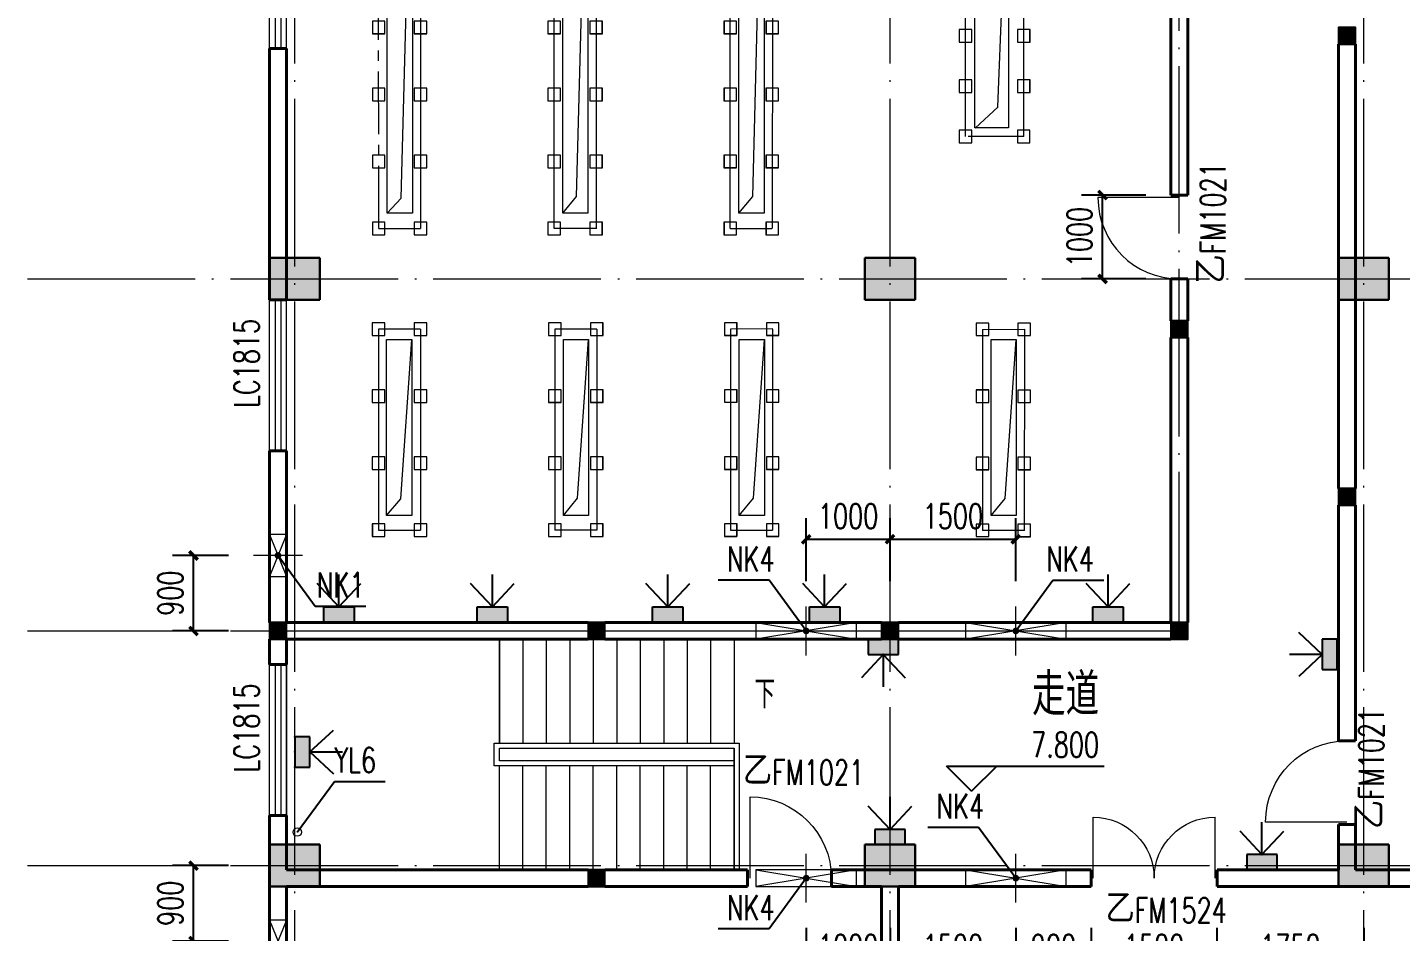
# Model space of a CAD drawing. Extents: x 238398 to 585159, y -66832 to 191977.
# Drawn here: x 503826 to 520203, y 46809 to 57596 of the extents above; entities that cross this region are included whole.
import ezdxf

# ---------------------------------------------------------------- set-up
doc = ezdxf.new("R2010")
doc.units = 0
doc.header["$LTSCALE"] = 1000
doc.header["$MEASUREMENT"] = 0
doc.linetypes.add('CENTER2', pattern=[1.125, 0.75, -0.125, 0.125, -0.125])
doc.linetypes.add('DOTE', pattern=[2.42, 2, -0.2, 0.02, -0.2])
doc.layers.get('0').update_dxf_attribs({"color": 8})
doc.layers.get('Defpoints').update_dxf_attribs({"color": 8})
for name, color, linetype in [('-人员定位', 6, 'Continuous'), ('DIM_ELEV', 8, 'Continuous'), ('DIM_LEAD', 8, 'Continuous'), ('DIM_SYMB', 8, 'Continuous'), ('GZZ', 8, 'Continuous'), ('PUB_DIM', 8, 'Continuous'), ('WINDOW_TEXT', 8, 'Continuous')]:
    doc.layers.add(name, color=color, linetype=linetype)
for name, color, linetype, lineweight in [('COLUMN', 8, 'Continuous', 30), ('DOTE', 8, 'DOTE', 13), ('PUB_HATCH', 8, 'Continuous', 5), ('PUB_TEXT', 8, 'Continuous', 20), ('STAIR', 8, 'Continuous', 18), ('WALL', 8, 'Continuous', 40), ('WINDOW', 8, 'Continuous', 18), ('暖通', 8, 'Continuous', 18), ('水', 8, 'Continuous', 18)]:
    doc.layers.add(name, color=color, linetype=linetype, lineweight=lineweight)
doc.styles.add('_TCH_DIM', font='SIMPLEX', dxfattribs={"bigfont": 'GBCBIG'})
doc.styles.add('_TCH_DIM_T3', font='SIMPLEX', dxfattribs={"width": 0.705882, "bigfont": 'GBCBIG'})
doc.styles.add('_TCH_WINDOW', font='geditxt.shx', dxfattribs={"bigfont": 'hztxt1.shx'})
doc.styles.add('HZTXT', font='geditxt.shx', dxfattribs={"width": 0.8, "bigfont": 'hztxt1.shx'})
doc.dimstyles.new('_TCH_ARCH&&100', dxfattribs={"dimtxt": 297.5, "dimasz": 100, "dimexe": 250, "dimexo": 300, "dimgap": 126.25, "dimtad": 1, "dimdec": 0, "dimzin": 0, "dimdsep": 46, "dimtxsty": '_TCH_DIM_T3', "dimblk": 'ARCHTICK', "dimcen": 0.09, "dimazin": 2, "dimtfac": 1, "dimtdec": 0, "dimtix": 1, "dimtmove": 2, "dimatfit": 3, "dimfxl": 0, "dimtolj": 1, "dimtzin": 0, "dimarcsym": 0})

# ---------------------------------------------------------------- blocks, each defined once
blk = doc.blocks.new('zw3')
at = {"layer": 'PUB_HATCH'}
for points in [[(507314, 54346.1), (507314, 54846.1), (506714, 54846.1), (506714, 54346.1)], [(514414, 54346.1), (514414, 54846.1), (513814, 54846.1), (513814, 54346.1)], [(520064, 54346.1), (520064, 54846.1), (519464, 54846.1), (519464, 54346.1)], [(507314, 47346.1), (507314, 47846.1), (506714, 47846.1), (506714, 47346.1)], [(514414, 47346.1), (514414, 47846.1), (513814, 47846.1), (513814, 47346.1)], [(520064, 47346.1), (520064, 47846.1), (519464, 47846.1), (519464, 47346.1)]]:
    blk.add_hatch(color=256, dxfattribs=at).paths.add_polyline_path(points)
at = {"layer": 'COLUMN'}
for p, q in [((507314, 54846.1), (506714, 54846.1)), ((506714, 54846.1), (506714, 54346.1)), ((507314, 54346.1), (507314, 54846.1)), ((514414, 54846.1), (513814, 54846.1)), ((513814, 54846.1), (513814, 54346.1)), ((514414, 54346.1), (514414, 54846.1)), ((520064, 54846.1), (519464, 54846.1)), ((519464, 54846.1), (519464, 54346.1)), ((520064, 54346.1), (520064, 54846.1)), ((506714, 54346.1), (507314, 54346.1)), ((513814, 54346.1), (514414, 54346.1)), ((519464, 54346.1), (520064, 54346.1)), ((507314, 47846.1), (506714, 47846.1)), ((506714, 47846.1), (506714, 47346.1)), ((507314, 47346.1), (507314, 47846.1)), ((514414, 47846.1), (513814, 47846.1)), ((513814, 47846.1), (513814, 47346.1)), ((514414, 47346.1), (514414, 47846.1)), ((520064, 47846.1), (519464, 47846.1)), ((519464, 47846.1), (519464, 47346.1)), ((520064, 47346.1), (520064, 47846.1)), ((506714, 47346.1), (507314, 47346.1)), ((513814, 47346.1), (514414, 47346.1)), ((519464, 47346.1), (520064, 47346.1))]:
    blk.add_line(p, q, dxfattribs=at)
at = {"layer": 'DOTE'}
for p, q in [((503825.6, 54596.1), (532731.6, 54596.1)), ((503825.6, 47596.1), (532731.6, 47596.1))]:
    blk.add_line(p, q, dxfattribs=at)
for points in [[(507014, 42646.1), (507014, 94200.4)], [(514114, 42646.1), (514114, 94200.4)], [(519764, 42646.1), (519764, 94200.4)]]:
    blk.add_lwpolyline(points, dxfattribs=at)
blk = doc.blocks.new('AA')
at = {"color": 0}
for p, q in [((3905880, -1236350), (3905880, -1236500)), ((3906030, -1236350), (3905880, -1236350)), ((3906030, -1236500), (3906030, -1236350)), ((3905880, -1236500), (3906030, -1236500))]:
    blk.add_line(p, q, dxfattribs=at)
blk = doc.blocks.new('43SDFSADFDSA')
at = {"layer": 'PUB_HATCH', "linetype": 'CENTER2'}
blk.add_line((405712, 151449), (405711, 157048), dxfattribs=at)
at = {"layer": 'PUB_HATCH'}
for p, q in [((405979, 151810), (406114, 156931)), ((406212, 157049), (406212, 151450)), ((407805, 151451), (407804, 157049)), ((408071, 151831), (408207, 156931)), ((408308, 157049), (408305, 151447)), ((409906, 151450), (409906, 157049)), ((410173, 151831), (410308, 156931)), ((410409, 157050), (410406, 151448)), ((412706, 156148), (412706, 152548)), ((413406, 152548), (413406, 156146)), ((413098, 152901), (413223, 156049)), ((412827, 152648), (413101, 152900)), ((407907, 151631), (408071, 151831)), ((410008, 151631), (410173, 151831)), ((405814, 151631), (405979, 151811)), ((405712, 151451), (406212, 151450)), ((409906, 151450), (410403, 151450)), ((405711, 150250), (405711, 147850)), ((406211, 150250), (406211, 147850)), ((407812, 150249), (407812, 147849)), ((408312, 150249), (408312, 147850)), ((409910, 150250), (409910, 147850)), ((410410, 150250), (410411, 147850)), ((412913, 150246), (413414, 150247)), ((412914, 150246), (412913, 147845)), ((413413, 150247), (413412, 147845)), ((405977, 148223), (406107, 150124)), ((408085, 148232), (408215, 150124)), ((410184, 148232), (410314, 150125)), ((413186, 148229), (413316, 150125)), ((405806, 148024), (405977, 148223)), ((407915, 148024), (408085, 148232)), ((410013, 148025), (410184, 148232)), ((413016, 148025), (413186, 148229)), ((405711, 147850), (406211, 147850)), ((409910, 147850), (410411, 147850))]:
    blk.add_line(p, q, dxfattribs=at)
for points in [[(405814, 156931), (406114, 156931), (406114, 151631), (405814, 151631)], [(407907, 156931), (408207, 156931), (408207, 151631), (407907, 151631)], [(410008, 156931), (410308, 156931), (410308, 151631), (410008, 151631)], [(412823, 156049), (413223, 156049), (413223, 152649), (412824, 152649)], [(405806, 150124), (406107, 150124), (406106, 148024), (405806, 148024)], [(407915, 150124), (408215, 150124), (408215, 148024), (407915, 148024)], [(410013, 150125), (410314, 150125), (410313, 148025), (410013, 148025)], [(413016, 150125), (413316, 150125), (413316, 148025), (413016, 148025)]]:
    blk.add_lwpolyline(points, close=True, dxfattribs=at)
at = {"layer": 'PUB_HATCH', "linetype": 'CENTER2'}
for points in [[(413406, 152548), (412742, 152549)], [(413406, 152548), (412742, 152549)], [(408305, 151451), (407803, 151451)], [(406211, 150250), (405711, 150250)], [(408313, 150250), (407812, 150249)], [(410412, 150251), (409910, 150250)], [(408313, 147851), (407813, 147851)], [(413414, 147848), (412914, 147848)]]:
    blk.add_lwpolyline(points, dxfattribs=at)
at = {"layer": 'PUB_HATCH'}
for p, rotation in [((1642433, 4059710), 269.9956522444137), ((1642433, 4059711), 269.9956522444137), ((1642433, 4059710), 269.9956522444137), ((1642933, 4059710), 269.9956522444137), ((1642933, 4059711), 269.9956522444137), ((1642933, 4059710), 269.9956522444137), ((1644526, 4059710), 269.9956522444137), ((1644525, 4059710), 269.9956522444137), ((1644526, 4059711), 269.9956522444137), ((1645026, 4059710), 269.9956522444137), ((1645025, 4059710), 269.9956522444137), ((1645026, 4059711), 269.9956522444137), ((1646628, 4059711), 269.9956522444137), ((1646627, 4059710), 269.9956522444137), ((1646627, 4059711), 269.9956522444137), ((1647128, 4059711), 269.9956522444137), ((1647127, 4059710), 269.9956522444137), ((1647127, 4059711), 269.9956522444137), ((1648861, 4059790), 270.0040246556212), ((1648861, 4059790), 270.0040246556212), ((1648861, 4059789), 270.0040246556212), ((1649556, 4059790), 270.0040246556212), ((1649556, 4059790), 270.0040246556212), ((1649557, 4059790), 270.0040246556212), ((1648861, 4059190), 270.0040246556212), ((1648861, 4059190), 270.0040246556212), ((1648861, 4059189), 270.0040246556212), ((1649556, 4059190), 270.0040246556212), ((1649556, 4059190), 270.0040246556212), ((1649557, 4059190), 270.0040246556212), ((1642433, 4058911), 269.9956522444137), ((1642433, 4058911), 269.9956522444137), ((1642433, 4058911), 269.9956522444137), ((1642433, 4058911), 269.9956522444137), ((1642433, 4058911), 269.9956522444137), ((1642933, 4058911), 269.9956522444137), ((1642933, 4058911), 269.9956522444137), ((1642933, 4058911), 269.9956522444137), ((1642933, 4058911), 269.9956522444137), ((1642933, 4058911), 269.9956522444137), ((1644526, 4058911), 269.9956522444137), ((1644525, 4058911), 269.9956522444137), ((1644526, 4058911), 269.9956522444137), ((1644526, 4058911), 269.9956522444137), ((1644526, 4058911), 269.9956522444137), ((1645026, 4058911), 269.9956522444137), ((1645026, 4058910), 269.9956522444137), ((1645025, 4058911), 269.9956522444137), ((1645026, 4058911), 269.9956522444137), ((1645026, 4058911), 269.9956522444137), ((1646628, 4058911), 269.9956522444137), ((1646627, 4058911), 269.9956522444137), ((1646627, 4058911), 269.9956522444137), ((1646627, 4058911), 269.9956522444137), ((1646628, 4058911), 269.9956522444137), ((1647128, 4058911), 269.9956522444137), ((1647127, 4058911), 269.9956522444137), ((1647127, 4058911), 269.9956522444137), ((1647127, 4058911), 269.9956522444137), ((1647128, 4058911), 269.9956522444137), ((1648861, 4058590), 270.0040246556212), ((1648861, 4058590), 270.0040246556212), ((1649556, 4058590), 270.0040246556212), ((1649556, 4058590), 270.0040246556212), ((1642433, 4058111), 269.9956522444137), ((1642433, 4058111), 269.9956522444137), ((1642433, 4058111), 269.9956522444137), ((1642433, 4058111), 269.9956522444137), ((1642433, 4058111), 269.9956522444137), ((1642933, 4058111), 269.9956522444137), ((1642933, 4058111), 269.9956522444137), ((1642933, 4058111), 269.9956522444137), ((1642933, 4058111), 269.9956522444137), ((1642933, 4058111), 269.9956522444137), ((1644526, 4058111), 269.9956522444137), ((1644526, 4058111), 269.9956522444137), ((1644525, 4058111), 269.9956522444137), ((1644526, 4058111), 269.9956522444137), ((1644526, 4058111), 269.9956522444137), ((1645026, 4058111), 269.9956522444137), ((1645026, 4058111), 269.9956522444137), ((1645025, 4058111), 269.9956522444137), ((1645026, 4058111), 269.9956522444137), ((1645026, 4058111), 269.9956522444137), ((1646628, 4058111), 269.9956522444137), ((1646627, 4058111), 269.9956522444137), ((1646627, 4058111), 269.9956522444137), ((1646627, 4058111), 269.9956522444137), ((1646628, 4058112), 269.9956522444137), ((1647128, 4058111), 269.9956522444137), ((1647127, 4058111), 269.9956522444137), ((1647127, 4058111), 269.9956522444137), ((1647127, 4058111), 269.9956522444137), ((1647128, 4058112), 269.9956522444137), ((1642433, 4057311), 269.9956522444137), ((1642433, 4057311), 269.9956522444137), ((1642433, 4057312), 269.9956522444137), ((1642433, 4057311), 269.9956522444137), ((1642433, 4057312), 269.9956522444137), ((1642933, 4057311), 269.9956522444137), ((1642933, 4057311), 269.9956522444137), ((1642933, 4057312), 269.9956522444137), ((1642933, 4057311), 269.9956522444137), ((1642933, 4057312), 269.9956522444137), ((1644526, 4057312), 269.9956522444137), ((1644526, 4057311), 269.9956522444137), ((1644525, 4057311), 269.9956522444137), ((1644526, 4057312), 269.9956522444137), ((1644526, 4057311), 269.9956522444137), ((1645026, 4057311), 269.9956522444137), ((1645026, 4057311), 269.9956522444137), ((1645025, 4057311), 269.9956522444137), ((1645026, 4057311), 269.9956522444137), ((1645026, 4057312), 269.9956522444137), ((1646627, 4057312), 269.9956522444137), ((1646628, 4057312), 269.9956522444137), ((1646628, 4057312), 269.9956522444137), ((1646627, 4057311), 269.9956522444137), ((1646627, 4057311), 269.9956522444137), ((1647127, 4057312), 269.9956522444137), ((1647128, 4057312), 269.9956522444137), ((1647128, 4057312), 269.9956522444137), ((1647127, 4057311), 269.9956522444137), ((1647127, 4057311), 269.9956522444137), ((1642432, 4056111), 269.9956522444137), ((1642932, 4056111), 269.9956522444137), ((1644534, 4056111), 269.9956522444137), ((1644533, 4056111), 269.9956522444137), ((1644534, 4056111), 269.9956522444137), ((1644534, 4056111), 269.9956522444137), ((1644534, 4056111), 269.9956522444137), ((1645034, 4056111), 269.9956522444137), ((1645033, 4056111), 269.9956522444137), ((1645034, 4056111), 269.9956522444137), ((1645034, 4056111), 269.9956522444137), ((1645034, 4056111), 269.9956522444137), ((1646633, 4056112), 269.9956522444137), ((1646633, 4056112), 269.9956522444137), ((1646633, 4056112), 269.9956522444137), ((1646632, 4056111), 269.9956522444137), ((1646632, 4056112), 269.9956522444137), ((1647133, 4056112), 269.9956522444137), ((1647133, 4056112), 269.9956522444137), ((1647133, 4056112), 269.9956522444137), ((1647132, 4056111), 269.9956522444137), ((1647132, 4056112), 269.9956522444137), ((1649635, 4056108), 269.9956522444137), ((1649634, 4056108), 269.9956522444137), ((1649635, 4056108), 269.9956522444137), ((1649634, 4056108), 269.9956522444137), ((1649635, 4056108), 269.9956522444137), ((1649635, 4056108), 269.9956522444137), ((1649635, 4056108), 269.9956522444137), ((1649635, 4056108), 269.9956522444137), ((1649635, 4056108), 269.9956522444137), ((1649635, 4056108), 269.9956522444137), ((1650133, 4056108), 269.9956522444137), ((1650133, 4056108), 269.9956522444137), ((1650133, 4056108), 269.9956522444137), ((1650133, 4056108), 269.9956522444137), ((1650133, 4056108), 269.9956522444137), ((1650133, 4056108), 269.9956522444137), ((1650132, 4056108), 269.9956522444137), ((1650132, 4056108), 269.9956522444137), ((1650132, 4056108), 269.9956522444137), ((1650132, 4056108), 269.9956522444137), ((1646633, 4055312), 269.9956522444137), ((1646633, 4055312), 269.9956522444137), ((1646632, 4055312), 269.9956522444137), ((1646633, 4055312), 269.9956522444137), ((1646633, 4055312), 269.9956522444137), ((1646633, 4055312), 269.9956522444137), ((1646632, 4055312), 269.9956522444137), ((1646633, 4055312), 269.9956522444137), ((1647133, 4055312), 269.9956522444137), ((1647133, 4055312), 269.9956522444137), ((1647132, 4055312), 269.9956522444137), ((1647133, 4055312), 269.9956522444137), ((1647133, 4055312), 269.9956522444137), ((1647133, 4055312), 269.9956522444137), ((1647132, 4055312), 269.9956522444137), ((1647133, 4055312), 269.9956522444137), ((1642432, 4055311), 269.9956522444137), ((1642932, 4055311), 269.9956522444137), ((1644534, 4055311), 269.9956522444137), ((1644533, 4055311), 269.9956522444137), ((1644534, 4055311), 269.9956522444137), ((1644533, 4055311), 269.9956522444137), ((1644534, 4055312), 269.9956522444137), ((1644534, 4055312), 269.9956522444137), ((1644534, 4055311), 269.9956522444137), ((1644534, 4055312), 269.9956522444137), ((1644534, 4055311), 269.9956522444137), ((1644534, 4055312), 269.9956522444137), ((1645034, 4055311), 269.9956522444137), ((1645033, 4055311), 269.9956522444137), ((1645034, 4055311), 269.9956522444137), ((1645033, 4055311), 269.9956522444137), ((1645034, 4055312), 269.9956522444137), ((1645034, 4055312), 269.9956522444137), ((1645034, 4055311), 269.9956522444137), ((1645034, 4055312), 269.9956522444137), ((1645034, 4055311), 269.9956522444137), ((1645034, 4055312), 269.9956522444137), ((1646632, 4055312), 269.9956522444137), ((1646632, 4055312), 269.9956522444137), ((1647132, 4055312), 269.9956522444137), ((1647132, 4055312), 269.9956522444137), ((1649635, 4055308), 269.9956522444137), ((1649634, 4055308), 269.9956522444137), ((1649635, 4055308), 269.9956522444137), ((1649634, 4055308), 269.9956522444137), ((1649635, 4055308), 269.9956522444137), ((1649634, 4055308), 269.9956522444137), ((1649635, 4055308), 269.9956522444137), ((1649634, 4055308), 269.9956522444137), ((1649635, 4055308), 269.9956522444137), ((1649635, 4055308), 269.9956522444137), ((1649635, 4055309), 269.9956522444137), ((1649635, 4055308), 269.9956522444137), ((1649635, 4055308), 269.9956522444137), ((1649635, 4055309), 269.9956522444137), ((1649635, 4055308), 269.9956522444137), ((1649635, 4055308), 269.9956522444137), ((1649635, 4055309), 269.9956522444137), ((1649635, 4055308), 269.9956522444137), ((1649635, 4055308), 269.9956522444137), ((1649635, 4055309), 269.9956522444137), ((1650133, 4055308), 269.9956522444137), ((1650133, 4055308), 269.9956522444137), ((1650132, 4055308), 269.9956522444137), ((1650132, 4055308), 269.9956522444137), ((1650133, 4055308), 269.9956522444137), ((1650133, 4055308), 269.9956522444137), ((1650133, 4055308), 269.9956522444137), ((1650132, 4055308), 269.9956522444137), ((1650132, 4055308), 269.9956522444137), ((1650133, 4055308), 269.9956522444137), ((1650133, 4055308), 269.9956522444137), ((1650133, 4055308), 269.9956522444137), ((1650132, 4055308), 269.9956522444137), ((1650132, 4055308), 269.9956522444137), ((1650133, 4055308), 269.9956522444137), ((1650133, 4055308), 269.9956522444137), ((1650133, 4055308), 269.9956522444137), ((1650132, 4055308), 269.9956522444137), ((1650132, 4055308), 269.9956522444137), ((1650133, 4055308), 269.9956522444137), ((1642432, 4054511), 269.9956522444137), ((1642932, 4054511), 269.9956522444137), ((1644533, 4054512), 269.9956522444137), ((1644533, 4054512), 269.9956522444137), ((1644534, 4054512), 269.9956522444137), ((1644534, 4054512), 269.9956522444137), ((1644534, 4054512), 269.9956522444137), ((1644534, 4054512), 269.9956522444137), ((1644534, 4054512), 269.9956522444137), ((1644534, 4054512), 269.9956522444137), ((1644534, 4054512), 269.9956522444137), ((1644534, 4054512), 269.9956522444137), ((1645033, 4054512), 269.9956522444137), ((1645033, 4054512), 269.9956522444137), ((1645034, 4054512), 269.9956522444137), ((1645034, 4054512), 269.9956522444137), ((1645034, 4054512), 269.9956522444137), ((1645034, 4054512), 269.9956522444137), ((1645034, 4054512), 269.9956522444137), ((1645034, 4054512), 269.9956522444137), ((1645034, 4054512), 269.9956522444137), ((1645034, 4054512), 269.9956522444137), ((1646633, 4054513), 269.9956522444137), ((1646633, 4054513), 269.9956522444137), ((1646633, 4054512), 269.9956522444137), ((1646633, 4054512), 269.9956522444137), ((1646632, 4054512), 269.9956522444137), ((1646632, 4054512), 269.9956522444137), ((1646633, 4054512), 269.9956522444137), ((1646633, 4054512), 269.9956522444137), ((1646632, 4054512), 269.9956522444137), ((1646632, 4054512), 269.9956522444137), ((1647133, 4054512), 269.9956522444137), ((1647133, 4054512), 269.9956522444137), ((1647132, 4054512), 269.9956522444137), ((1647132, 4054512), 269.9956522444137), ((1647133, 4054513), 269.9956522444137), ((1647133, 4054512), 269.9956522444137), ((1647133, 4054512), 269.9956522444137), ((1647132, 4054512), 269.9956522444137), ((1647132, 4054512), 269.9956522444137), ((1647133, 4054513), 269.9956522444137), ((1649635, 4054508), 269.9956522444137), ((1649634, 4054508), 269.9956522444137), ((1649635, 4054508), 269.9956522444137), ((1649634, 4054508), 269.9956522444137), ((1649635, 4054509), 269.9956522444137), ((1649635, 4054509), 269.9956522444137), ((1649635, 4054509), 269.9956522444137), ((1649635, 4054509), 269.9956522444137), ((1649635, 4054509), 269.9956522444137), ((1649635, 4054509), 269.9956522444137), ((1650133, 4054509), 269.9956522444137), ((1650133, 4054509), 269.9956522444137), ((1650133, 4054508), 269.9956522444137), ((1650133, 4054508), 269.9956522444137), ((1650132, 4054508), 269.9956522444137), ((1650132, 4054508), 269.9956522444137), ((1650133, 4054508), 269.9956522444137), ((1650133, 4054508), 269.9956522444137), ((1650132, 4054508), 269.9956522444137), ((1650132, 4054508), 269.9956522444137), ((1642432, 4053711), 269.9956522444137), ((1642432, 4053711), 269.9956522444137), ((1642433, 4053711), 269.9956522444137), ((1642932, 4053711), 269.9956522444137), ((1642932, 4053711), 269.9956522444137), ((1642933, 4053711), 269.9956522444137), ((1644534, 4053712), 269.9956522444137), ((1644533, 4053712), 269.9956522444137), ((1644534, 4053712), 269.9956522444137), ((1644534, 4053712), 269.9956522444137), ((1644534, 4053712), 269.9956522444137), ((1645034, 4053712), 269.9956522444137), ((1645033, 4053712), 269.9956522444137), ((1645034, 4053712), 269.9956522444137), ((1645034, 4053712), 269.9956522444137), ((1645034, 4053712), 269.9956522444137), ((1646633, 4053713), 269.9956522444137), ((1646633, 4053713), 269.9956522444137), ((1646633, 4053713), 269.9956522444137), ((1646632, 4053712), 269.9956522444137), ((1646632, 4053713), 269.9956522444137), ((1647133, 4053713), 269.9956522444137), ((1647133, 4053713), 269.9956522444137), ((1647133, 4053713), 269.9956522444137), ((1647132, 4053712), 269.9956522444137), ((1647132, 4053713), 269.9956522444137), ((1649634, 4053709), 269.9956522444137), ((1649635, 4053709), 269.9956522444137), ((1649635, 4053709), 269.9956522444137), ((1649635, 4053709), 269.9956522444137), ((1649635, 4053709), 269.9956522444137), ((1650133, 4053709), 269.9956522444137), ((1650133, 4053709), 269.9956522444137), ((1650133, 4053709), 269.9956522444137), ((1650132, 4053708), 269.9956522444137), ((1650132, 4053709), 269.9956522444137)]:
    blk.add_blockref('AA', p, dxfattribs=dict(at, rotation=rotation))
blk = doc.blocks.new('_ArchTick')
at = {"color": 0, "linetype": 'ByBlock', "const_width": 0.4}
blk.add_lwpolyline([(-0.5, -0.5), (0.5, 0.5)], dxfattribs=at)
blk = doc.blocks.new('*D632')
at = {"layer": 'Defpoints', "color": 0}
for p in [(444180, 51295), (444896, 51295), (444896, 50395)]:
    blk.add_point(p, dxfattribs=at)
at = {"layer": 'PUB_DIM', "color": 0, "lineweight": -2}
for p, q in [((444596, 51295), (443930, 51295)), ((444180, 50395), (444180, 51295)), ((444596, 50395), (443930, 50395))]:
    blk.add_line(p, q, dxfattribs=at)
at = {"layer": 'PUB_DIM', "color": 0, "lineweight": -2, "xscale": 100, "yscale": 100, "zscale": 100}
for p, rotation in [((444180, 51295), 90), ((444180, 50395), 270)]:
    blk.add_blockref('_ArchTick', p, dxfattribs=dict(at, rotation=rotation))
at = {"layer": 'PUB_DIM', "color": 0, "insert": (443905, 50845), "char_height": 297.5, "attachment_point": 5, "rotation": 90, "style": '_TCH_DIM_T3'}
blk.add_mtext('\\A1;900', dxfattribs=at)
blk = doc.blocks.new('*D635')
at = {"layer": 'Defpoints', "color": 0}
for p in [(444180, 47595), (444896, 47595), (444896, 46695)]:
    blk.add_point(p, dxfattribs=at)
at = {"layer": 'PUB_DIM', "color": 0, "lineweight": -2}
for p, q in [((444596, 47595), (443930, 47595)), ((444180, 46695), (444180, 47595)), ((444596, 46695), (443930, 46695))]:
    blk.add_line(p, q, dxfattribs=at)
at = {"layer": 'PUB_DIM', "color": 0, "lineweight": -2, "xscale": 100, "yscale": 100, "zscale": 100}
for p, rotation in [((444180, 47595), 90), ((444180, 46695), 270)]:
    blk.add_blockref('_ArchTick', p, dxfattribs=dict(at, rotation=rotation))
at = {"layer": 'PUB_DIM', "color": 0, "insert": (443905, 47145), "char_height": 297.5, "attachment_point": 5, "rotation": 90, "style": '_TCH_DIM_T3'}
blk.add_mtext('\\A1;900', dxfattribs=at)
blk = doc.blocks.new('*D641')
at = {"layer": 'Defpoints', "color": 0}
for p in [(451488, 47153), (452488, 47153), (452488, 46351)]:
    blk.add_point(p, dxfattribs=at)
at = {"layer": 'PUB_DIM', "color": 0, "lineweight": -2}
for p, q in [((451488, 46853), (451488, 46101)), ((452488, 46853), (452488, 46101)), ((451488, 46351), (452488, 46351))]:
    blk.add_line(p, q, dxfattribs=at)
at = {"layer": 'PUB_DIM', "color": 0, "lineweight": -2, "xscale": 100, "yscale": 100, "zscale": 100, "rotation": 180}
blk.add_blockref('_ArchTick', (451488, 46351), dxfattribs=at)
at = {"layer": 'PUB_DIM', "color": 0, "lineweight": -2, "xscale": 100, "yscale": 100, "zscale": 100}
blk.add_blockref('_ArchTick', (452488, 46351), dxfattribs=at)
at = {"layer": 'PUB_DIM', "color": 0, "insert": (451988, 46626), "char_height": 297.5, "attachment_point": 5, "style": '_TCH_DIM_T3'}
blk.add_mtext('\\A1;1000', dxfattribs=at)
blk = doc.blocks.new('*D642')
at = {"layer": 'Defpoints', "color": 0}
for p in [(452488, 47153), (453988, 47153), (453988, 46351)]:
    blk.add_point(p, dxfattribs=at)
at = {"layer": 'PUB_DIM', "color": 0, "lineweight": -2}
for p, q in [((452488, 46853), (452488, 46101)), ((453988, 46853), (453988, 46101)), ((452488, 46351), (453988, 46351))]:
    blk.add_line(p, q, dxfattribs=at)
at = {"layer": 'PUB_DIM', "color": 0, "lineweight": -2, "xscale": 100, "yscale": 100, "zscale": 100, "rotation": 180}
blk.add_blockref('_ArchTick', (452488, 46351), dxfattribs=at)
at = {"layer": 'PUB_DIM', "color": 0, "lineweight": -2, "xscale": 100, "yscale": 100, "zscale": 100}
blk.add_blockref('_ArchTick', (453988, 46351), dxfattribs=at)
at = {"layer": 'PUB_DIM', "color": 0, "insert": (453238, 46626), "char_height": 297.5, "attachment_point": 5, "style": '_TCH_DIM_T3'}
blk.add_mtext('\\A1;1500', dxfattribs=at)
blk = doc.blocks.new('*D643')
at = {"layer": 'Defpoints', "color": 0}
for p in [(453988, 47153), (454888, 47153), (454888, 46351)]:
    blk.add_point(p, dxfattribs=at)
at = {"layer": 'PUB_DIM', "color": 0, "lineweight": -2}
for p, q in [((453988, 46853), (453988, 46101)), ((454888, 46853), (454888, 46101)), ((453988, 46351), (454888, 46351))]:
    blk.add_line(p, q, dxfattribs=at)
at = {"layer": 'PUB_DIM', "color": 0, "lineweight": -2, "xscale": 100, "yscale": 100, "zscale": 100, "rotation": 180}
blk.add_blockref('_ArchTick', (453988, 46351), dxfattribs=at)
at = {"layer": 'PUB_DIM', "color": 0, "lineweight": -2, "xscale": 100, "yscale": 100, "zscale": 100}
blk.add_blockref('_ArchTick', (454888, 46351), dxfattribs=at)
at = {"layer": 'PUB_DIM', "color": 0, "insert": (454438, 46626), "char_height": 297.5, "attachment_point": 5, "style": '_TCH_DIM_T3'}
blk.add_mtext('\\A1;900', dxfattribs=at)
blk = doc.blocks.new('*D644')
at = {"layer": 'Defpoints', "color": 0}
for p in [(454888, 47153), (456388, 47153), (456388, 46351)]:
    blk.add_point(p, dxfattribs=at)
at = {"layer": 'PUB_DIM', "color": 0, "lineweight": -2}
for p, q in [((454888, 46853), (454888, 46101)), ((456388, 46853), (456388, 46101)), ((454888, 46351), (456388, 46351))]:
    blk.add_line(p, q, dxfattribs=at)
at = {"layer": 'PUB_DIM', "color": 0, "lineweight": -2, "xscale": 100, "yscale": 100, "zscale": 100, "rotation": 180}
blk.add_blockref('_ArchTick', (454888, 46351), dxfattribs=at)
at = {"layer": 'PUB_DIM', "color": 0, "lineweight": -2, "xscale": 100, "yscale": 100, "zscale": 100}
blk.add_blockref('_ArchTick', (456388, 46351), dxfattribs=at)
at = {"layer": 'PUB_DIM', "color": 0, "insert": (455638, 46626), "char_height": 297.5, "attachment_point": 5, "style": '_TCH_DIM_T3'}
blk.add_mtext('\\A1;1500', dxfattribs=at)
blk = doc.blocks.new('*D645')
at = {"layer": 'Defpoints', "color": 0}
for p in [(456388, 47153), (458138, 47153), (458138, 46351)]:
    blk.add_point(p, dxfattribs=at)
at = {"layer": 'PUB_DIM', "color": 0, "lineweight": -2}
for p, q in [((456388, 46853), (456388, 46101)), ((458138, 46853), (458138, 46101)), ((456388, 46351), (458138, 46351))]:
    blk.add_line(p, q, dxfattribs=at)
at = {"layer": 'PUB_DIM', "color": 0, "lineweight": -2, "xscale": 100, "yscale": 100, "zscale": 100, "rotation": 180}
blk.add_blockref('_ArchTick', (456388, 46351), dxfattribs=at)
at = {"layer": 'PUB_DIM', "color": 0, "lineweight": -2, "xscale": 100, "yscale": 100, "zscale": 100}
blk.add_blockref('_ArchTick', (458138, 46351), dxfattribs=at)
at = {"layer": 'PUB_DIM', "color": 0, "insert": (457263, 46626), "char_height": 297.5, "attachment_point": 5, "style": '_TCH_DIM_T3'}
blk.add_mtext('\\A1;1750', dxfattribs=at)
blk = doc.blocks.new('*D646')
at = {"layer": 'Defpoints', "color": 0}
for p in [(452488, 51489), (451488, 50687), (452488, 50687)]:
    blk.add_point(p, dxfattribs=at)
at = {"layer": 'PUB_DIM', "color": 0, "lineweight": -2}
for p, q in [((451488, 50987), (451488, 51739)), ((452488, 50987), (452488, 51739)), ((451488, 51489), (452488, 51489))]:
    blk.add_line(p, q, dxfattribs=at)
at = {"layer": 'PUB_DIM', "color": 0, "lineweight": -2, "xscale": 100, "yscale": 100, "zscale": 100, "rotation": 180}
blk.add_blockref('_ArchTick', (451488, 51489), dxfattribs=at)
at = {"layer": 'PUB_DIM', "color": 0, "lineweight": -2, "xscale": 100, "yscale": 100, "zscale": 100}
blk.add_blockref('_ArchTick', (452488, 51489), dxfattribs=at)
at = {"layer": 'PUB_DIM', "color": 0, "insert": (451988, 51764), "char_height": 297.5, "attachment_point": 5, "style": '_TCH_DIM_T3'}
blk.add_mtext('\\A1;1000', dxfattribs=at)
blk = doc.blocks.new('*D647')
at = {"layer": 'Defpoints', "color": 0}
for p in [(453988, 51489), (452488, 50687), (453988, 50687)]:
    blk.add_point(p, dxfattribs=at)
at = {"layer": 'PUB_DIM', "color": 0, "lineweight": -2}
for p, q in [((452488, 50987), (452488, 51739)), ((453988, 50987), (453988, 51739)), ((452488, 51489), (453988, 51489))]:
    blk.add_line(p, q, dxfattribs=at)
at = {"layer": 'PUB_DIM', "color": 0, "lineweight": -2, "xscale": 100, "yscale": 100, "zscale": 100, "rotation": 180}
blk.add_blockref('_ArchTick', (452488, 51489), dxfattribs=at)
at = {"layer": 'PUB_DIM', "color": 0, "lineweight": -2, "xscale": 100, "yscale": 100, "zscale": 100}
blk.add_blockref('_ArchTick', (453988, 51489), dxfattribs=at)
at = {"layer": 'PUB_DIM', "color": 0, "insert": (453238, 51764), "char_height": 297.5, "attachment_point": 5, "style": '_TCH_DIM_T3'}
blk.add_mtext('\\A1;1500', dxfattribs=at)
blk = doc.blocks.new('*D166')
at = {"layer": 'Defpoints', "color": 0}
for p in [(516649, 55596), (517464, 55596), (517464, 54596)]:
    blk.add_point(p, dxfattribs=at)
at = {"layer": 'PUB_DIM', "color": 0, "lineweight": -2}
for p, q in [((517164, 55596), (516399, 55596)), ((516649, 54596), (516649, 55596)), ((517164, 54596), (516399, 54596))]:
    blk.add_line(p, q, dxfattribs=at)
at = {"layer": 'PUB_DIM', "color": 0, "lineweight": -2, "xscale": 100, "yscale": 100, "zscale": 100}
for p, rotation in [((516649, 55596), 90), ((516649, 54596), 270)]:
    blk.add_blockref('_ArchTick', p, dxfattribs=dict(at, rotation=rotation))
at = {"layer": 'PUB_DIM', "color": 0, "insert": (516374, 55096), "char_height": 297.5, "attachment_point": 5, "rotation": 90, "style": '_TCH_DIM_T3'}
blk.add_mtext('\\A1;1000', dxfattribs=at)
blk = doc.blocks.new('$DorLib2D$00000003')
blk.add_line((0.47, 0), (0.47, 0.97))
at = {"lineweight": 13}
blk.add_arc((0.47, 0), 0.97, 90, 180, dxfattribs=at)
blk = doc.blocks.new('$DorLib2D$00000004')
for p, q in [((-0.485, 0), (-0.485, 0.485)), ((0.485, 0), (0.485, 0.485))]:
    blk.add_line(p, q)
at = {"lineweight": 13}
for centre, start, end in [((-0.485, 0), 0, 90), ((0.485, 0), 90, 180)]:
    blk.add_arc(centre, 0.485, start, end, dxfattribs=at)
blk = doc.blocks.new('$TCHSYS$WIN2D')
for p, q in [((-0.5, 0.5), (0.5, 0.5)), ((0.5, 0.1667), (-0.5, 0.1667)), ((0.5, -0.1667), (-0.5, -0.1667)), ((-0.5, -0.5), (0.5, -0.5))]:
    blk.add_line(p, q)
blk = doc.blocks.new('_FZH')
blk.add_lwpolyline([(-0.5, -0.5), (0.5, -0.5), (0.5, 0.5), (-0.5, 0.5)], close=True)
at = {"layer": 'PUB_HATCH'}
blk.add_solid([(-0.5, -0.5), (0.5, -0.5), (-0.5, 0.5), (0.5, 0.5)], dxfattribs=at)
blk = doc.blocks.new('定位基站')
at = {"layer": '-人员定位', "ltscale": 0.01}
h = blk.add_hatch(color=256, dxfattribs=at)
h.dxf.hatch_style = 1
h.paths.add_polyline_path([(406524, 477798), (406524, 477617), (406162, 477617), (406162, 477798)])
at = {"layer": '-人员定位', "color": 6}
for p, q in [((406343, 477798), (406082, 478077)), ((406343, 477798), (406343, 478186)), ((406343, 477798), (406604, 478077)), ((406343, 477995), (406343, 477995)), ((406162, 477798), (406524, 477798)), ((406162, 477617), (406162, 477798)), ((406524, 477798), (406524, 477617)), ((406524, 477617), (406162, 477617))]:
    blk.add_line(p, q, dxfattribs=at)
for p in [(406343, 477798), (406162, 477617), (406343, 477617), (406524, 477617)]:
    blk.add_point(p, dxfattribs=at)
blk = doc.blocks.new('43ASDFASDFADS')
at = {"layer": 'DOTE'}
for points in [[(445480.6, 51295.1), (444896.1, 51295.1)], [(451488.3, 50102.8), (451488.3, 50687.3)], [(453988.3, 50102.8), (453988.3, 50687.3)], [(451488.3, 47152.8), (451488.3, 47737.3)], [(453988.3, 47152.8), (453988.3, 47737.3)]]:
    blk.add_lwpolyline(points, dxfattribs=at)
at = {"layer": '暖通'}
for points in [[(445088.3, 51545.1), (445088.3, 51045.1), (445288.3, 51045.1), (445288.3, 51545.1)], [(450888.3, 50295.1), (452088.3, 50295.1), (452088.3, 50495.1), (450888.3, 50495.1)], [(453388.3, 50295.1), (454588.3, 50295.1), (454588.3, 50495.1), (453388.3, 50495.1)], [(450888.3, 47345.1), (452088.3, 47345.1), (452088.3, 47545.1), (450888.3, 47545.1)], [(453388.3, 47345.1), (454588.3, 47345.1), (454588.3, 47545.1), (453388.3, 47545.1)], [(445088.3, 46945.1), (445088.3, 46445.1), (445288.3, 46445.1), (445288.3, 46945.1)]]:
    blk.add_lwpolyline(points, close=True, dxfattribs=at)
for points in [[(445088.3, 51545.1), (445288.3, 51045.1)], [(445288.3, 51545.1), (445088.3, 51045.1)], [(450888.3, 50495.1), (452088.3, 50295.1)], [(452088.3, 50495.1), (450888.3, 50295.1)], [(453388.3, 50495.1), (454588.3, 50295.1)], [(454588.3, 50495.1), (453388.3, 50295.1)], [(450888.3, 47545.1), (452088.3, 47345.1)], [(452088.3, 47545.1), (450888.3, 47345.1)], [(453388.3, 47545.1), (454588.3, 47345.1)], [(454588.3, 47545.1), (453388.3, 47345.1)], [(445088.3, 46945.1), (445288.3, 46445.1)], [(445288.3, 46945.1), (445088.3, 46445.1)]]:
    blk.add_lwpolyline(points, dxfattribs=at)
at = {"layer": 'PUB_DIM'}
for p1, p2, distance, picture, middle in [((451488.3, 50687.3), (452488.3, 50687.3), 801.9, '*D646', (451988.3, 51764.2)), ((452488.3, 50687.3), (453988.3, 50687.3), 801.9, '*D647', (453238.3, 51764.2)), ((444896.1, 50395.1), (444896.1, 51295.1), 716.2, '*D632', (443904.9, 50845.1)), ((444896.1, 46695.1), (444896.1, 47595.1), 716.2, '*D635', (443904.9, 47145.1)), ((451488.3, 47152.8), (452488.3, 47152.8), -801.9, '*D641', (451988.3, 46625.9)), ((452488.3, 47152.8), (453988.3, 47152.8), -801.9, '*D642', (453238.3, 46625.9)), ((453988.3, 47152.8), (454888.3, 47152.8), -801.9, '*D643', (454438.3, 46625.9)), ((454888.3, 47152.8), (456388.3, 47152.8), -801.9, '*D644', (455638.3, 46625.9)), ((456388.3, 47152.8), (458138.3, 47152.8), -801.9, '*D645', (457263.3, 46625.9))]:
    dim = blk.add_aligned_dim(p1=p1, p2=p2, distance=distance, dimstyle='_TCH_ARCH&&100', dxfattribs=at)
    dim.commit()
    dim.dimension.update_dxf_attribs({"geometry": picture, "text_midpoint": middle})

msp = doc.modelspace()

# ---------------------------------------------------------------- linework, layer by layer
at = {"layer": 'DIM_ELEV'}
for p, q in [((515086.1, 48483.8), (514786.1, 48783.8)), ((514786.1, 48783.8), (516667.2, 48783.8)), ((515086.1, 48483.8), (515386.1, 48783.8))]:
    msp.add_line(p, q, dxfattribs=at)
at = {"layer": 'DIM_LEAD'}
for p, q in [((506814, 51296.1), (507257.4, 50691.2)), ((512670.6, 51001.1), (512064.7, 51001.1)), ((513114, 50396.1), (512670.6, 51001.1)), ((515614, 50396.1), (516057.4, 51001.1)), ((516057.4, 51001.1), (516663.4, 51001.1)), ((507257.4, 50691.2), (507863.4, 50691.2)), ((507044, 47996.1), (507487.4, 48601.1)), ((507487.4, 48601.1), (508093.4, 48601.1)), ((515170.6, 48051.1), (514564.7, 48051.1)), ((515614, 47446.1), (515170.6, 48051.1)), ((513114, 47446.1), (512670.6, 46841.2)), ((512670.6, 46841.2), (512064.7, 46841.2))]:
    msp.add_line(p, q, dxfattribs=at)
at = {"layer": 'DIM_LEAD', "const_width": 40}
for points in [[(506802.2, 51312.3, 1), (506825.8, 51280, 1)], [(513125.8, 50380, 1), (513102.2, 50412.3, 1)], [(515602.2, 50380, 1), (515625.8, 50412.3, 1)], [(513125.8, 47462.3, 1), (513102.2, 47430, 1)], [(515625.8, 47430, 1), (515602.2, 47462.3, 1)]]:
    msp.add_lwpolyline(points, format="xyb", close=True, dxfattribs=at)
at = {"layer": 'DIM_SYMB'}
msp.add_lwpolyline([(512394, 49646.1, 0, 0, 0), (508184, 49646.1, 0, 0, 0), (508184, 48196.1, 0, 0, 0), (511814, 48196.1, 80, 0, 0), (512114, 48196.1, 0, 0, 0)], format="xyseb", dxfattribs=at)
at = {"layer": 'DOTE', "color": 149}
msp.add_line((503825.6, 50396.1), (517664, 50396.1), dxfattribs=at)
at = {"layer": 'DOTE'}
msp.add_line((507014, 50396.1), (517564, 50396.1), dxfattribs=at)
at = {"layer": 'DOTE', "color": 149}
msp.add_lwpolyline([(517564, 50296.1), (517564, 65496.1)], dxfattribs=at)
at = {"layer": 'STAIR'}
for p, q in [((509454, 50296.1), (506914, 50296.1)), ((506914, 50296.1), (506914, 47546.1)), ((509454, 50296.1), (512254, 50296.1)), ((509454, 50296.1), (509454, 49056.1)), ((509454, 49056.1), (509454, 50296.1)), ((509734, 50296.1), (509734, 49056.1)), ((510014, 50296.1), (510014, 49056.1)), ((510294, 50296.1), (510294, 49056.1)), ((510574, 50296.1), (510574, 49056.1)), ((510854, 50296.1), (510854, 49056.1)), ((511134, 50296.1), (511134, 49056.1)), ((511414, 50296.1), (511414, 49056.1)), ((511694, 50296.1), (511694, 49056.1)), ((511974, 50296.1), (511974, 49056.1)), ((512254, 50296.1), (512254, 49056.1)), ((509394, 48786.1), (509394, 49056.1)), ((509394, 49056.1), (512314, 49056.1)), ((509454, 48996.1), (512254, 48996.1)), ((509454, 48846.1), (509454, 48996.1)), ((509454, 48996.1), (512254, 48996.1)), ((509454, 48846.1), (509454, 48996.1)), ((512254, 48996.1), (512254, 47546.1)), ((512254, 48846.1), (512254, 48996.1)), ((512314, 49056.1), (512314, 47546.1)), ((512254, 48846.1), (509454, 48846.1)), ((512254, 48846.1), (509454, 48846.1)), ((512254, 48786.1), (512254, 48846.1)), ((512254, 48786.1), (512254, 48846.1)), ((512254, 48786.1), (509394, 48786.1)), ((509454, 47546.1), (509454, 48786.1)), ((509454, 47546.1), (509454, 48786.1)), ((509734, 47546.1), (509734, 48786.1)), ((510014, 47546.1), (510014, 48786.1)), ((510294, 47546.1), (510294, 48786.1)), ((510574, 47546.1), (510574, 48786.1)), ((510854, 47546.1), (510854, 48786.1)), ((511134, 47546.1), (511134, 48786.1)), ((511414, 47546.1), (511414, 48786.1)), ((511694, 47546.1), (511694, 48786.1)), ((511974, 47546.1), (511974, 48786.1)), ((512254, 47546.1), (512254, 48786.1)), ((506914, 47546.1), (509454, 47546.1)), ((510514, 47546.1), (509454, 47546.1)), ((512254, 47546.1), (510714, 47546.1)), ((512314, 47546.1), (512254, 47546.1))]:
    msp.add_line(p, q, dxfattribs=at)
at = {"layer": 'WALL'}
for p, q in [((517464, 57996.1), (517464, 55596.1)), ((517664, 55596.1), (517664, 57996.1)), ((506914, 57346.1), (506714, 57346.1)), ((506714, 57346.1), (506714, 54346.1)), ((506914, 54346.1), (506914, 57346.1)), ((519464, 52096.1), (519464, 57396.4)), ((519664, 52096.1), (519664, 57396.4)), ((517464, 55596.1), (517664, 55596.1)), ((517664, 54596.1), (517464, 54596.1)), ((517464, 54596.1), (517464, 54096.1)), ((517664, 54096.1), (517664, 54596.1)), ((506714, 54346.1), (506914, 54346.1)), ((517464, 50496.1), (517464, 53896.1)), ((517664, 50496.1), (517664, 53896.1)), ((506914, 52546.1), (506714, 52546.1)), ((506714, 52546.1), (506714, 50496.1)), ((506914, 50496.1), (506914, 52546.1)), ((519464, 51896.1), (519464, 49086.1)), ((519664, 49086.1), (519664, 51896.1)), ((510514, 50496.1), (506914, 50496.1)), ((514014, 50496.1), (510714, 50496.1)), ((517464, 50496.1), (514214, 50496.1)), ((506714, 50296.1), (506714, 49995.8)), ((506914, 49995.8), (506914, 50296.1)), ((510514, 50296.1), (506914, 50296.1)), ((514014, 50296.1), (510714, 50296.1)), ((517464, 50296.1), (514214, 50296.1)), ((506714, 49995.8), (506914, 49995.8)), ((519464, 49086.1), (519664, 49086.1)), ((506914, 48195.8), (506714, 48195.8)), ((506714, 48195.8), (506714, 47446.1)), ((506914, 47546.1), (506914, 48195.8)), ((519664, 48086.1), (519464, 48086.1)), ((519464, 48086.1), (519464, 47546.1)), ((519664, 47546.1), (519664, 48086.1)), ((510514, 47546.1), (506914, 47546.1)), ((512414, 47546.1), (510714, 47546.1)), ((512414, 47346.1), (512414, 47546.1)), ((514114, 47546.1), (513414, 47546.1)), ((513414, 47546.1), (513414, 47346.1)), ((516514, 47546.1), (514114, 47546.1)), ((516514, 47346.1), (516514, 47546.1)), ((519464, 47546.1), (518014, 47546.1)), ((518014, 47546.1), (518014, 47346.1)), ((523164, 47546.1), (519664, 47546.1)), ((506714, 47446.1), (506714, 46695.8)), ((506914, 46695.8), (506914, 47346.1)), ((510514, 47346.1), (506914, 47346.1)), ((510714, 47346.1), (512414, 47346.1)), ((513414, 47346.1), (514014, 47346.1)), ((514014, 47346.1), (514014, 43296.1)), ((514214, 47346.1), (516514, 47346.1)), ((514214, 47346.1), (514214, 43296.1)), ((518014, 47346.1), (519564, 47346.1)), ((523164, 47346.1), (519564, 47346.1))]:
    msp.add_line(p, q, dxfattribs=at)
at = {"layer": '水'}
msp.add_circle((507044, 47996.1), 50, dxfattribs=at)

# ---------------------------------------------------------------- block references
at = {"layer": '-人员定位'}
for p in [(101198.4, -427115.4), (103028.2, -427115.4), (105120.1, -427115.4), (106991, -427115.4), (110371.9, -427115.4)]:
    msp.add_blockref('定位基站', p, dxfattribs=at)
at = {"layer": '-人员定位', "xscale": -1}
for p, rotation in [((107690, 527913.2), 180), ((997065.7, 456458.3), 90), ((29397, -357391), 270)]:
    msp.add_blockref('定位基站', p, dxfattribs=dict(at, rotation=rotation))
for p in [(920457.1, -429770.9), (924892.9, -430070.9)]:
    msp.add_blockref('定位基站', p, dxfattribs=at)
for name, p in [('zw3', (0, 0)), ('43ASDFASDFADS', (61625.7, 1.1)), ('43SDFSADFDSA', (102302.9, -96252))]:
    msp.add_blockref(name, p)
at = {"layer": 'GZZ', "xscale": 200, "yscale": 200, "zscale": 200}
for p in [(519564, 57496.4), (517564, 53996.1), (519564, 51996.1), (506814, 50396.1), (510614, 50396.1), (514114, 50396.1), (517564, 50396.1), (510614, 47446.1)]:
    msp.add_blockref('_FZH', p, dxfattribs=at)
at = {"layer": 'WINDOW'}
ref = msp.add_blockref('$TCHSYS$WIN2D', (506814, 58246.1), dxfattribs=dict(at, xscale=1800, yscale=-200, zscale=1800, rotation=90))
ref.add_attrib('A', 'LC1815', (506587.8, 57857.6), dxfattribs={"layer": 'WINDOW_TEXT', "height": 297.5, "rotation": 90, "style": '_TCH_WINDOW', "width": 0.705882})
for name, p, xscale, yscale, zscale, rotation in [('$DorLib2D$00000003', (517564, 55096.1), 1000, 1000, 1000, 90), ('$DorLib2D$00000003', (519564, 48586.1), -1000, 1000, -1000, 90), ('$DorLib2D$00000003', (512914, 47446.1), 1000, -1000, 1000, 180), ('$DorLib2D$00000004', (517264, 47446.1), 1500, -1500, 1500, 180)]:
    msp.add_blockref(name, p, dxfattribs=dict(at, xscale=xscale, yscale=yscale, zscale=zscale, rotation=rotation))
ref = msp.add_blockref('$TCHSYS$WIN2D', (506814, 53446.1), dxfattribs=dict(at, xscale=1800, yscale=-200, zscale=1800, rotation=90))
ref.add_attrib('A', 'LC1815', (506587.8, 53057.6), dxfattribs={"layer": 'WINDOW_TEXT', "height": 297.5, "rotation": 90, "style": '_TCH_WINDOW', "width": 0.705882})
ref = msp.add_blockref('$TCHSYS$WIN2D', (506814, 49095.8), dxfattribs=dict(at, xscale=1800, yscale=-200, zscale=1800, rotation=90))
ref.add_attrib('A', 'LC1815', (506587.8, 48707.3), dxfattribs={"layer": 'WINDOW_TEXT', "height": 297.5, "rotation": 90, "style": '_TCH_WINDOW', "width": 0.705882})

# ---------------------------------------------------------------- texts
at = {"layer": 'PUB_TEXT'}
for s, height, style, width, p in [('NK4', 297.5, '_TCH_DIM', 0.705882, (512169.7, 51106.1)), ('NK4', 297.5, '_TCH_DIM', 0.705882, (515978.4, 51106.1)), ('NK1', 297.5, '_TCH_DIM', 0.705882, (507278.4, 50796.2)), ('走道', 500, 'HZTXT', 0.8, (515807.8, 49389.1)), ('7.800', 297.5, '_TCH_DIM', 0.705882, (515797.2, 48888.8)), ('YL6', 297.5, '_TCH_DIM', 0.705882, (507488.4, 48706.1)), ('NK4', 297.5, '_TCH_DIM', 0.705882, (514669.7, 48156.1)), ('NK4', 297.5, '_TCH_DIM', 0.705882, (512169.7, 46946.2))]:
    msp.add_text(s, height=height, dxfattribs=dict(at, style=style, width=width)).set_placement(p)
at = {"layer": 'PUB_TEXT', "style": '_TCH_DIM'}
msp.add_text('下', height=337.6, dxfattribs=at).set_placement((512499, 49471.1))
at = {"layer": 'WINDOW_TEXT', "style": '_TCH_WINDOW', "width": 0.705882}
for p in [(518114, 54889.6), (520003.7, 48379.6)]:
    msp.add_text('FM1021', height=297.5, rotation=90, dxfattribs=at).set_placement(p)
at = {"layer": 'WINDOW_TEXT', "style": '_TCH_WINDOW'}
for p in [(518114, 54539.6), (520003.7, 48029.6)]:
    msp.add_text('乙', height=350, rotation=90, dxfattribs=at).set_placement(p)
for p in [(512357.5, 48558.8), (516683, 46913.9)]:
    msp.add_text('乙', height=350, dxfattribs=at).set_placement(p)
at = {"layer": 'WINDOW_TEXT', "style": '_TCH_WINDOW', "width": 0.705882}
for s, p in [('FM1021', (512707.5, 48558.8)), ('FM1524', (517033, 46913.9))]:
    msp.add_text(s, height=297.5, dxfattribs=at).set_placement(p)

# ---------------------------------------------------------------- dimensions: what is measured, and where the dimension line sits
at = {"layer": 'PUB_DIM'}
dim = msp.add_aligned_dim(p1=(517464, 54596.1), p2=(517464, 55596.1), distance=814.6, dimstyle='_TCH_ARCH&&100', dxfattribs=at)
dim.commit()
dim.dimension.update_dxf_attribs({"geometry": '*D166', "text_midpoint": (516374.4, 55096.1)})

doc.saveas('drawing.dxf')
